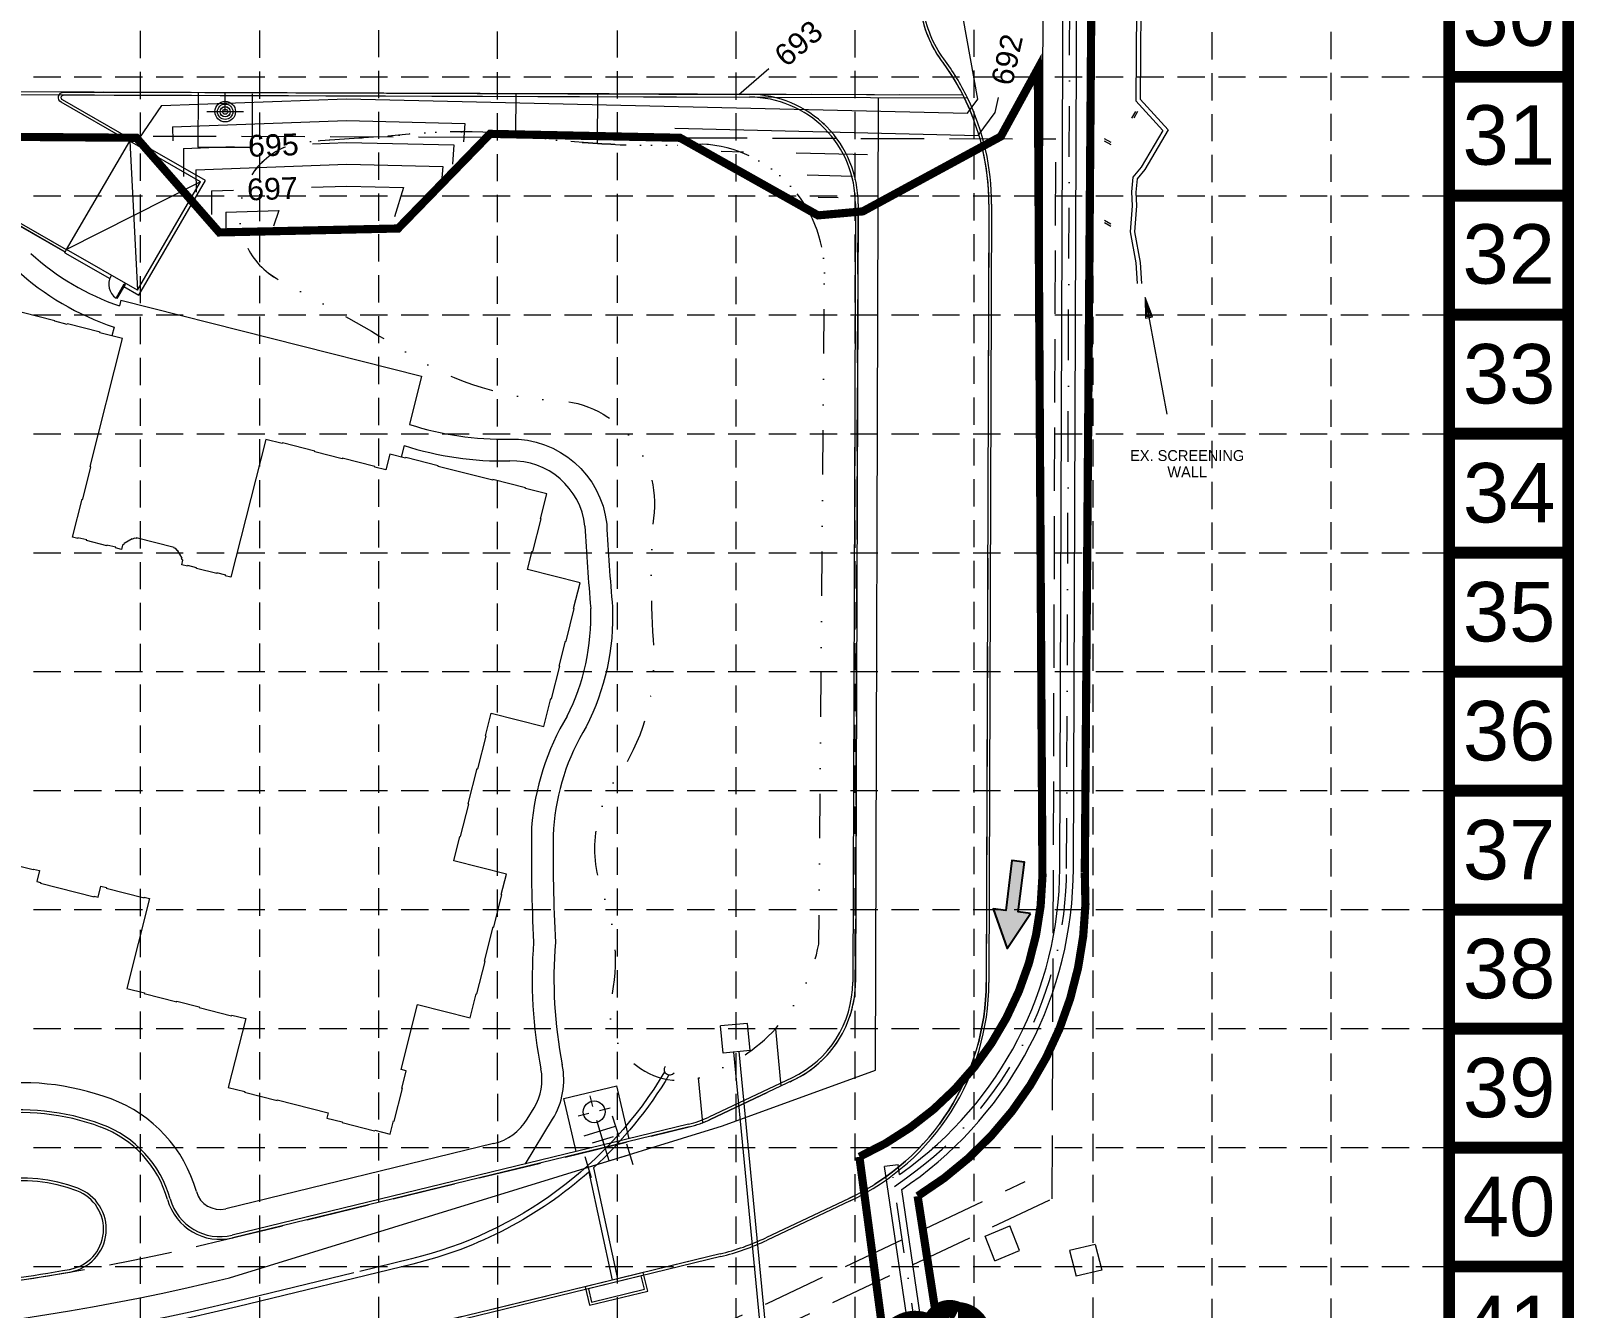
# Model space of a CAD drawing. Header units: feet. Extents: x 2476148 to 2477024, y 7088332 to 7089732.
# Drawn here: x 2476740.9 to 2477024.2, y 7088828 to 7089062.4 of the extents above; entities that cross this region are included whole.
import ezdxf
from ezdxf.enums import TextEntityAlignment as Align

# ---------------------------------------------------------------- set-up
doc = ezdxf.new("R2010")
doc.units = ezdxf.units.FT
doc.header["$MEASUREMENT"] = 0
for name, pattern in [('DGN Style 3', [16.243321, 11.602372, -4.640949]), ('DGN Style 4', [18.575397, 9.281897, -4.640949, 0.011602, -4.640949]), ('DGN Style 6', [22.067711, 0.011602, -4.640949, 8.12166, -4.640949, 0.011602, -4.640949]), ('HIDDEN', [0.375, 0.25, -0.125])]:
    doc.linetypes.add(name, pattern=pattern)
for name, color, linetype in [('ARROWS', 252, 'Continuous'), ('BASE', 7, 'Continuous'), ('GRID', 254, 'HIDDEN'), ('LEGEND', 7, 'Continuous'), ('LIMITS OF DISTURBANCE', 1, 'HIDDEN')]:
    doc.layers.add(name, color=color, linetype=linetype)
for name, color, linetype, lineweight in [('Level 15', 7, 'Continuous', 0), ('Level 16', 7, 'Continuous', 0), ('Level 25', 7, 'Continuous', 0), ('Level 35', 7, 'Continuous', 0), ('Level 38', 7, 'Continuous', 0), ('Level 4', 7, 'Continuous', 0), ('Level 41', 7, 'Continuous', 0), ('Level 48', 7, 'Continuous', 0), ('Level 55', 7, 'Continuous', 0), ('PC', 7, 'Continuous', 0)]:
    doc.layers.add(name, color=color, linetype=linetype, lineweight=lineweight)
doc.styles.add('L60', font='simplex.shx', dxfattribs={"height": 2.4})
doc.styles.add('L80', font='simplex.shx', dxfattribs={"height": 3.2})
doc.styles.get("Standard").update_dxf_attribs({"font": 'ARIAL.TTF'})

# ---------------------------------------------------------------- blocks, each defined once
blk = doc.blocks.new('PFH030_1')
at = {"layer": 'Level 55', "color": 5, "linetype": 'Continuous', "lineweight": 0}
for p, q in [((3.38, 0), (-3.37, 0)), ((0, 0), (0, -3.38))]:
    blk.add_line(p, q, dxfattribs=at)
for centre, radius in [((0, 0), 1.88), ((0.01, 0.01), 1.41), ((0.02, 0.02), 0.938), ((0.01, 0.02), 0.469)]:
    blk.add_circle(centre, radius, dxfattribs=at)
blk = doc.blocks.new('*U31')
at = {"color": 0, "linetype": 'ByBlock', "lineweight": -2}
for p, q in [((-0.1524, 0.2286), (0.1524, 0.2286)), ((0, -0.2286), (0, 0.2286))]:
    blk.add_line(p, q, dxfattribs=at)
blk = doc.blocks.new('*U32')
at = {"color": 0, "linetype": 'ByBlock', "lineweight": -2}
for p, q in [((0.1524, 0.3048), (-0.1524, 0.3048)), ((0, 0), (0, 0.3048)), ((-0.3048, -0.1524), (-0.3048, 0.1524)), ((-0.3048, 0), (0.3048, 0)), ((0.3048, -0.1524), (0.3048, 0.1524))]:
    blk.add_line(p, q, dxfattribs=at)
blk = doc.blocks.new('ARROW')
blk.add_lwpolyline([(-67.01, -25.36), (-59.33, -25.42), (-59.57, -56.14), (-51.89, -56.2), (-51.65, -25.48), (-43.97, -25.54), (-55.3, -2.41), (-67.01, -25.36)], close=True)
at = {"color": 254}
for points in [[(-43.97, -25.54), (-67.01, -25.36), (-55.3, -2.41), (-67.01, -25.36)], [(-59.57, -56.14), (-51.89, -56.2), (-59.33, -25.42), (-51.65, -25.48)]]:
    blk.add_solid(points, dxfattribs=at)

msp = doc.modelspace()

# ---------------------------------------------------------------- linework, layer by layer
at = {"layer": 'BASE', "const_width": 2.18}
for points in [[(2477023.06, 7088333.29), (2477023.06, 7089730.99), (2476149.5, 7089730.99), (2476149.5, 7088333.29)], [(2477001.22, 7088355.13), (2477001.22, 7089709.15), (2476171.34, 7089709.15), (2476171.34, 7088355.13)]]:
    msp.add_lwpolyline(points, close=True, dxfattribs=at)
for points in [[(2477023.06, 7089053.98), (2477001.22, 7089053.98)], [(2477023.06, 7089032.14), (2477001.22, 7089032.14)], [(2477023.06, 7089010.3), (2477001.22, 7089010.3)], [(2477023.06, 7088988.46), (2477001.22, 7088988.46)], [(2477023.06, 7088966.62), (2477001.22, 7088966.62)], [(2477023.06, 7088944.79), (2477001.22, 7088944.79)], [(2477023.06, 7088922.95), (2477001.22, 7088922.95)], [(2477023.06, 7088901.11), (2477001.22, 7088901.11)], [(2477023.06, 7088879.27), (2477001.22, 7088879.27)], [(2477023.06, 7088857.43), (2477001.22, 7088857.43)], [(2477023.06, 7088835.59), (2477001.22, 7088835.59)]]:
    msp.add_lwpolyline(points, dxfattribs=at)
at = {"layer": 'GRID', "color": 252, "linetype": 'HIDDEN', "lineweight": 0, "ltscale": 20}
for p, q in [((2476760.99, 7088442.4), (2476760.99, 7089709.15)), ((2476782.94, 7088442.45), (2476782.83, 7089709.15)), ((2476804.75, 7088442.56), (2476804.67, 7089709.15)), ((2476826.57, 7088442.3), (2476826.51, 7089709.15)), ((2476848.61, 7088442.5), (2476848.45, 7089709.64)), ((2476870.33, 7088442.27), (2476870.28, 7089709.64)), ((2476892.19, 7088442.54), (2476892.12, 7089709.64)), ((2476914.07, 7088442.61), (2476913.96, 7089709.64)), ((2476935.87, 7088442.42), (2476935.8, 7089709.64)), ((2476957.75, 7088442.14), (2476957.64, 7089709.64)), ((2476979.61, 7088442.2), (2476979.48, 7089709.64)), ((2476171.34, 7089053.98), (2477001.22, 7089053.98)), ((2476171.34, 7089032.14), (2477001.22, 7089032.14)), ((2476171.34, 7089010.3), (2477001.22, 7089010.3)), ((2476171.34, 7088988.46), (2477001.22, 7088988.46)), ((2476171.34, 7088966.62), (2477001.22, 7088966.62)), ((2476171.34, 7088944.79), (2477001.22, 7088944.79)), ((2476171.34, 7088922.95), (2477001.22, 7088922.95)), ((2476171.34, 7088901.11), (2477001.22, 7088901.11)), ((2476171.34, 7088879.27), (2477001.22, 7088879.27)), ((2476171.34, 7088857.43), (2477001.22, 7088857.43)), ((2476171.34, 7088835.59), (2477001.22, 7088835.59))]:
    msp.add_line(p, q, dxfattribs=at)
at = {"layer": 'LEGEND', "color": 170, "ltscale": 100, "const_width": 3.28}
msp.add_lwpolyline([(2476897.48, 7088820.92, 0.520567), (2476897.48, 7088820.92, 0.765195), (2476891.98, 7088814.71, 0.417879), (2476894.42, 7088808.46, 0.6649), (2476902.77, 7088810.39, 0.744833), (2476911.94, 7088813.19, 0.975642), (2476915.19, 7088821.1, 0.520567), (2476911.07, 7088827.43, 0.520567), (2476906.21, 7088824.96, 0.540264), (2476897.48, 7088820.92)], format="xyb", close=True, dxfattribs=at)
at = {"layer": 'Level 15', "color": 7, "linetype": 'Continuous', "lineweight": 0}
for p, q in [((2476943.82, 7089066.53), (2476943.68, 7089049.59)), ((2476944.62, 7089066.52), (2476944.48, 7089049.89)), ((2476943.68, 7089049.59), (2476948.63, 7089044.13)), ((2476944.48, 7089049.89), (2476949.62, 7089044.23)), ((2476948.63, 7089044.13), (2476944.69, 7089037.39)), ((2476949.62, 7089044.23), (2476945.35, 7089036.93)), ((2476943.13, 7089035.54), (2476942.92, 7089032.83)), ((2476944.69, 7089037.39), (2476943.13, 7089035.54)), ((2476943.91, 7089035.22), (2476943.72, 7089032.82)), ((2476945.35, 7089036.93), (2476943.91, 7089035.22)), ((2476942.92, 7089032.83), (2476943.04, 7089030.28)), ((2476943.72, 7089032.82), (2476943.84, 7089030.27)), ((2476943.04, 7089030.28), (2476942.66, 7089025.49)), ((2476943.84, 7089030.27), (2476943.46, 7089025.53)), ((2476942.66, 7089025.49), (2476943.72, 7089019.81)), ((2476943.46, 7089025.53), (2476944.51, 7089019.91)), ((2476943.72, 7089019.81), (2476943.96, 7089016.01)), ((2476944.51, 7089019.91), (2476944.76, 7089016.03))]:
    msp.add_line(p, q, dxfattribs=at)
at = {"layer": 'Level 16', "color": 7, "linetype": 'Continuous', "lineweight": 0}
msp.add_line((2476945.43, 7089013.49), (2476949.41, 7088992.06), dxfattribs=at)
at = {"layer": 'Level 16', "color": 7, "linetype": 'Continuous', "lineweight": 13, "flags": 128}
for points in [[(2476945.43, 7089013.49), (2476945.49, 7089009.69), (2476946.73, 7089009.92), (2476945.43, 7089013.49)], [(2476945.55, 7089012.81), (2476945.6, 7089009.95), (2476946.54, 7089010.12), (2476945.55, 7089012.81)], [(2476945.65, 7089012.31), (2476945.68, 7089010.15), (2476946.39, 7089010.28), (2476945.65, 7089012.31)]]:
    msp.add_lwpolyline(points, dxfattribs=at)
at = {"layer": 'Level 25', "color": 7, "linetype": 'DGN Style 3', "lineweight": 0}
msp.add_line((2476911.98, 7089050.61), (2476341.07, 7089052.5), dxfattribs=at)
at = {"layer": 'Level 25', "color": 7, "linetype": 'DGN Style 3', "lineweight": 0, "extrusion": (0, 0, -1)}
msp.add_arc((-2476924.09, 7089068.91), 20, 323.3958, 0.1897, dxfattribs=at)
at = {"layer": 'Level 25', "color": 7, "linetype": 'DGN Style 3', "lineweight": 0}
msp.add_arc((2476872.72, 7089030.74), 44, 26.846, 36.6042, dxfattribs=at)
at = {"layer": 'Level 35', "color": 7, "linetype": 'Continuous', "lineweight": 0}
for p, q in [((2476916.04, 7088841.15), (2476920.55, 7088843.07)), ((2476922.35, 7088838.52), (2476920.55, 7088843.07)), ((2476917.84, 7088836.61), (2476916.04, 7088841.15)), ((2476936.23, 7088839.66), (2476931.52, 7088838.55)), ((2476936.23, 7088839.66), (2476937.44, 7088834.92)), ((2476917.84, 7088836.61), (2476922.35, 7088838.52)), ((2476931.52, 7088838.55), (2476932.73, 7088833.81)), ((2476937.44, 7088834.92), (2476932.73, 7088833.81))]:
    msp.add_line(p, q, dxfattribs=at)
at = {"layer": 'Level 38', "color": 7, "linetype": 'Continuous', "lineweight": 0}
for p, q in [((2476911.98, 7089050.61), (2476341.07, 7089052.5)), ((2476341.07, 7089052), (2476912.78, 7089050.11))]:
    msp.add_line(p, q, dxfattribs=at)
at = {"layer": 'Level 38', "color": 7, "linetype": 'Continuous', "lineweight": 0, "extrusion": (0, 0, -1)}
for radius in [20, 19.5]:
    msp.add_arc((-2476924.09, 7089068.91), radius, 323.3958, 352.5317, dxfattribs=at)
at = {"layer": 'Level 38', "color": 7, "linetype": 'Continuous', "lineweight": 0}
for radius, start in [(44, 26.846), (44.5, 25.7996)]:
    msp.add_arc((2476872.72, 7089030.74), radius, start, 36.6042, dxfattribs=at)
at = {"layer": 'Level 41', "color": 7, "linetype": 'Continuous', "lineweight": 0}
msp.add_line((2476926.76, 7089106.35), (2476926.42, 7089013.97), dxfattribs=at)
at = {"layer": 'Level 48', "color": 5, "linetype": 'Continuous', "lineweight": 0}
for p, q in [((2476897.56, 7088854.02), (2476900.05, 7088854.33)), ((2476902.74, 7088819.13), (2476897.57, 7088853.96)), ((2476900.32, 7088852.5), (2476900.05, 7088854.33)), ((2476905.11, 7088820.18), (2476900.73, 7088849.72))]:
    msp.add_line(p, q, dxfattribs=at)
at = {"layer": 'Level 48', "color": 5, "linetype": 'DGN Style 4', "lineweight": 0}
msp.add_line((2476903.93, 7088819.66), (2476898.81, 7088854.14), dxfattribs=at)
at = {"layer": 'Level 48', "color": 5, "linetype": 'DGN Style 4', "lineweight": 0, "flags": 128}
for points in [[(2476930.99, 7088908.64), (2476931.72, 7089109.55)], [(2476899.38, 7088850.29), (2476901.62, 7088851.89)]]:
    msp.add_lwpolyline(points, dxfattribs=at)
at = {"layer": 'Level 48', "color": 5, "linetype": 'Continuous', "lineweight": 0, "flags": 128}
for points in [[(2476929.74, 7088908.64), (2476930.47, 7089107.99)], [(2476932.24, 7088908.64), (2476932.97, 7089107.98)], [(2476900.32, 7088852.5), (2476900.9, 7088852.91)], [(2476900.73, 7088849.72), (2476902.35, 7088850.88)]]:
    msp.add_lwpolyline(points, dxfattribs=at)
at = {"layer": 'Level 48', "color": 5, "linetype": 'Continuous', "lineweight": 0}
for radius in [68.75, 71.25]:
    msp.add_arc((2476860.99, 7088908.89), radius, 305.4827, 359.7915, dxfattribs=at)
at = {"layer": 'Level 48', "color": 5, "linetype": 'DGN Style 4', "lineweight": 0}
msp.add_arc((2476860.99, 7088908.89), 70, 305.4827, 359.7915, dxfattribs=at)
at = {"layer": 'Level 55', "color": 253, "linetype": 'Continuous', "lineweight": 0}
for p, q in [((2476758.98, 7089042.11), (2476746.44, 7089049.3)), ((2476759.23, 7089042.54), (2476746.69, 7089049.73)), ((2476746.94, 7089051.16), (2476756.18, 7089051.13)), ((2476746.94, 7089050.66), (2476756.18, 7089050.63)), ((2476756.18, 7089051.13), (2476872.78, 7089050.74)), ((2476756.18, 7089050.63), (2476872.78, 7089050.24)), ((2476756.18, 7089050.63), (2476872.78, 7089050.24)), ((2476776.52, 7089047.57), (2476776.53, 7089050.56)), ((2476776.52, 7089047.57), (2476776.53, 7089050.56)), ((2476776.54, 7089047.58), (2476776.54, 7089050.96)), ((2476747.15, 7089021.8), (2476700.97, 7089048.27)), ((2476747.4, 7089022.23), (2476701.22, 7089048.7)), ((2476773.16, 7089047.58), (2476779.91, 7089047.58)), ((2476747.42, 7089022.27), (2476759, 7089042.14)), ((2476747.42, 7089022.27), (2476759, 7089042.14)), ((2476759, 7089042.14), (2476759.33, 7089042.72)), ((2476759, 7089042.14), (2476759.33, 7089042.72)), ((2476772.01, 7089034.68), (2476759, 7089042.14)), ((2476759, 7089042.14), (2476760.44, 7089014.81)), ((2476772.01, 7089034.68), (2476759, 7089042.14)), ((2476759, 7089042.14), (2476760.44, 7089014.81)), ((2476772.93, 7089034.93), (2476759.33, 7089042.72)), ((2476772.93, 7089034.93), (2476759.33, 7089042.72)), ((2476772.01, 7089034.68), (2476747.42, 7089022.27)), ((2476772.01, 7089034.68), (2476747.42, 7089022.27)), ((2476760.44, 7089014.81), (2476772.01, 7089034.68)), ((2476760.44, 7089014.81), (2476772.01, 7089034.68)), ((2476760.68, 7089013.9), (2476772.93, 7089034.93)), ((2476760.68, 7089013.9), (2476772.93, 7089034.93)), ((2476892.22, 7089030.68), (2476891.74, 7088887.8)), ((2476892.72, 7089030.68), (2476892.24, 7088887.8)), ((2476916.72, 7089030.6), (2476916.24, 7088887.72)), ((2476917.22, 7089030.6), (2476916.74, 7088887.72)), ((2476747.09, 7089021.69), (2476747.42, 7089022.27)), ((2476747.09, 7089021.69), (2476747.42, 7089022.27)), ((2476747.09, 7089021.69), (2476755.35, 7089016.95)), ((2476760.44, 7089014.81), (2476747.42, 7089022.27)), ((2476760.44, 7089014.81), (2476747.42, 7089022.27)), ((2476755.45, 7089017.21), (2476755.66, 7089017.57)), ((2476755.45, 7089017.21), (2476755.66, 7089017.57)), ((2476756.5, 7089013.37), (2476758.01, 7089015.96)), ((2476758.15, 7089015.88), (2476756.64, 7089013.28)), ((2476757.92, 7089015.48), (2476760.68, 7089013.9)), ((2476758.01, 7089015.96), (2476758.15, 7089015.88)), ((2476758.01, 7089015.96), (2476758.15, 7089015.88)), ((2476758.05, 7089015.7), (2476758.26, 7089016.06)), ((2476758.05, 7089015.7), (2476758.26, 7089016.06)), ((2476756.64, 7089013.28), (2476756.5, 7089013.37)), ((2476872.42, 7088880.23), (2476867.44, 7088879.75)), ((2476867.92, 7088874.77), (2476867.44, 7088879.75)), ((2476872.9, 7088875.25), (2476872.42, 7088880.23)), ((2476872.9, 7088875.25), (2476867.92, 7088874.77)), ((2476875.28, 7088819.26), (2476869.91, 7088874.96)), ((2476876.24, 7088819.68), (2476870.91, 7088875.06)), ((2476880.58, 7088870.24), (2476865.32, 7088863.03)), ((2476880.79, 7088869.79), (2476865.53, 7088862.57)), ((2476831.98, 7088862.67), (2476833.23, 7088864.71)), ((2476844.02, 7088864.96), (2476843.54, 7088866.9)), ((2476845.23, 7088864.23), (2476847.18, 7088864.71)), ((2476831.65, 7088854.43), (2476836.64, 7088862.63)), ((2476841.35, 7088863.26), (2476843.29, 7088863.74)), ((2476861.59, 7088861.71), (2476777.82, 7088841.35)), ((2476861.71, 7088861.22), (2476777.94, 7088840.87)), ((2476825.8, 7088858.16), (2476776.64, 7088846.21)), ((2476844.13, 7088853.71), (2476848.56, 7088833.32)), ((2476843.27, 7088852.94), (2476847.58, 7088833.1)), ((2476891.05, 7088848.09), (2476875.79, 7088840.88)), ((2476891.26, 7088847.64), (2476876, 7088840.42)), ((2476867.37, 7088837.9), (2476781.46, 7088817.02)), ((2476867.49, 7088837.41), (2476781.58, 7088816.54))]:
    msp.add_line(p, q, dxfattribs=at)
at = {"layer": 'Level 55', "color": 253, "linetype": 'DGN Style 3', "lineweight": 0}
for p, q in [((2476771.55, 7089051.08), (2476771.52, 7089041.08)), ((2476781.52, 7089041.05), (2476781.55, 7089050.83)), ((2476829.91, 7089043.37), (2476829.93, 7089050.89)), ((2476829.91, 7089043.37), (2476829.93, 7089050.89)), ((2476844.9, 7089041.72), (2476844.93, 7089050.84)), ((2476844.9, 7089041.72), (2476844.93, 7089050.84)), ((2476340.97, 7089044.5), (2476929.01, 7089042.56)), ((2476771.52, 7089041.08), (2476781.52, 7089041.05)), ((2476916.72, 7089030.6), (2476916.24, 7088887.72))]:
    msp.add_line(p, q, dxfattribs=at)
at = {"layer": 'Level 55', "color": 253, "linetype": 'Continuous', "lineweight": 0, "flags": 128}
for points in [[(2476758.98, 7089042.11), (2476746.44, 7089049.3)], [(2476759.23, 7089042.54), (2476746.69, 7089049.73)], [(2476746.94, 7089051.16), (2476756.18, 7089051.13)], [(2476746.94, 7089050.66), (2476756.18, 7089050.63)], [(2476756.18, 7089051.13), (2476872.78, 7089050.74)], [(2476895.9, 7088871.61), (2476896.46, 7089050.17)], [(2476747.15, 7089021.8), (2476700.97, 7089048.27)], [(2476747.4, 7089022.23), (2476701.22, 7089048.7)], [(2476747.09, 7089021.69), (2476755.35, 7089016.95)], [(2476757.92, 7089015.48), (2476760.68, 7089013.9)], [(2476757.4, 7089012.99), (2476757.13, 7089011.93)], [(2476757.4, 7089012.99), (2476812.59, 7088999.02)], [(2476734.34, 7088910.2), (2476741.29, 7088908.44), (2476741.32, 7088908.56), (2476742.46, 7088908.27), (2476741.95, 7088906.25), (2476742.66, 7088906.07), (2476742.62, 7088905.95), (2476752.48, 7088903.45), (2476752.51, 7088903.57), (2476753.22, 7088903.39), (2476753.73, 7088905.42), (2476754.72, 7088905.17), (2476754.69, 7088905.05), (2476761.64, 7088903.29), (2476761.67, 7088903.41), (2476762.64, 7088903.16), (2476758.45, 7088886.64), (2476761.71, 7088885.82), (2476761.68, 7088885.7), (2476767.65, 7088884.19), (2476767.68, 7088884.31), (2476771.76, 7088883.27), (2476771.73, 7088883.15), (2476777.71, 7088881.64), (2476777.74, 7088881.76), (2476780.31, 7088881.11), (2476777.1, 7088868.46), (2476780.12, 7088867.7), (2476780.09, 7088867.58), (2476786.07, 7088866.06), (2476786.1, 7088866.18), (2476795.44, 7088863.82), (2476795.2, 7088862.85), (2476798.02, 7088862.13), (2476797.99, 7088862.01), (2476803.97, 7088860.5), (2476804, 7088860.62), (2476806.83, 7088859.9), (2476807.44, 7088862.31), (2476807.56, 7088862.28), (2476809.07, 7088868.26), (2476808.95, 7088868.29), (2476809.77, 7088871.54), (2476808.81, 7088871.78), (2476811.82, 7088883.7), (2476821.48, 7088881.25), (2476822.59, 7088885.67), (2476822.71, 7088885.63), (2476824.23, 7088891.61), (2476824.11, 7088891.64), (2476825.7, 7088897.92), (2476825.82, 7088897.89), (2476827.33, 7088903.87), (2476827.21, 7088903.9), (2476828.15, 7088907.63), (2476818.5, 7088910.07), (2476819.63, 7088914.54), (2476819.75, 7088914.51), (2476821.27, 7088920.49), (2476821.15, 7088920.52), (2476822.79, 7088927), (2476822.91, 7088926.97), (2476824.42, 7088932.95), (2476824.3, 7088932.98), (2476825.36, 7088937.18), (2476835.02, 7088934.73), (2476836.31, 7088939.83), (2476836.43, 7088939.8), (2476837.94, 7088945.77), (2476837.82, 7088945.8), (2476838.99, 7088950.41), (2476839.11, 7088950.37), (2476840.62, 7088956.35), (2476840.5, 7088956.38), (2476841.7, 7088961.11), (2476832.04, 7088963.55), (2476832.88, 7088966.88), (2476833.01, 7088966.85), (2476834.52, 7088972.83), (2476834.4, 7088972.86), (2476835.55, 7088977.41), (2476831.64, 7088978.4), (2476831.67, 7088978.52), (2476825.69, 7088980.03), (2476825.66, 7088979.91), (2476815.62, 7088982.45), (2476815.65, 7088982.57), (2476809.67, 7088984.09), (2476809.64, 7088983.97), (2476806.77, 7088984.69), (2476806.04, 7088981.83), (2476803.98, 7088982.35), (2476804.01, 7088982.47), (2476798.03, 7088983.98), (2476798, 7088983.86), (2476792.98, 7088985.13), (2476793.01, 7088985.26), (2476787.03, 7088986.77), (2476787, 7088986.65), (2476783.97, 7088987.41), (2476777.57, 7088962.13), (2476776.51, 7088962.4), (2476776.62, 7088962.5), (2476775.01, 7088962.91), (2476774.98, 7088962.79), (2476771.26, 7088963.73), (2476771.29, 7088963.85), (2476769.68, 7088964.26), (2476769.64, 7088964.14), (2476768.55, 7088964.41), (2476768.75, 7088965.22), (2476768.54, 7088965.58), (2476768.65, 7088965.64), (2476767.8, 7088967.07), (2476767.69, 7088967.01), (2476767.47, 7088967.37), (2476767.14, 7088967.45), (2476767.17, 7088967.57), (2476760.22, 7088969.33), (2476760.19, 7088969.21), (2476759.86, 7088969.3), (2476759.5, 7088969.08), (2476759.43, 7088969.19), (2476758, 7088968.34), (2476758.07, 7088968.23), (2476757.71, 7088968.02), (2476757.5, 7088967.21), (2476756.41, 7088967.49), (2476756.44, 7088967.61), (2476754.83, 7088968.02), (2476754.8, 7088967.89), (2476751.08, 7088968.84), (2476751.11, 7088968.96), (2476749.5, 7088969.37), (2476749.47, 7088969.24), (2476748.49, 7088969.49), (2476750.25, 7088976.47), (2476750.37, 7088976.44), (2476751.89, 7088982.41), (2476751.76, 7088982.44), (2476757.71, 7089005.93), (2476753.53, 7089006.99), (2476753.56, 7089007.11), (2476747.59, 7089008.62), (2476747.55, 7089008.5), (2476745.24, 7089009.09), (2476745.27, 7089009.21), (2476739.29, 7089010.72)], [(2476756.14, 7089008.04), (2476755.74, 7089006.43)], [(2476812.59, 7088999.02), (2476810.35, 7088990.17)], [(2476809.37, 7088986.29), (2476808.83, 7088984.17)], [(2476867.84, 7088861.4), (2476867.84, 7088861.4), (2476895.9, 7088871.61)], [(2476846.1, 7088857.94), (2476844.75, 7088862.39)]]:
    msp.add_lwpolyline(points, dxfattribs=at)
at = {"layer": 'Level 55', "color": 253, "linetype": 'DGN Style 3', "lineweight": 0, "flags": 128}
for points in [[(2476771.55, 7089051.08), (2476771.52, 7089041.08), (2476781.52, 7089041.05), (2476781.55, 7089050.83)], [(2476340.97, 7089044.5), (2476929.01, 7089042.56)], [(2476928.36, 7088848.03), (2476929.01, 7089042.56)], [(2476892.24, 7088887.8), (2476892.72, 7089030.68)], [(2476877.54, 7088879.22), (2476878.55, 7088868.73)], [(2476838.69, 7088866.43), (2476848.4, 7088868.79)], [(2476850.69, 7088859.06), (2476848.4, 7088868.79)], [(2476863.34, 7088870.2), (2476864.13, 7088861.98)], [(2476865.53, 7088862.57), (2476880.79, 7088869.79)], [(2476840.98, 7088856.7), (2476838.69, 7088866.43)], [(2476775.79, 7088840.35), (2476861.71, 7088861.22)], [(2476867.37, 7088837.9), (2476781.46, 7088817.02)]]:
    msp.add_lwpolyline(points, dxfattribs=at)
at = {"layer": 'Level 55', "color": 253, "linetype": 'DGN Style 6', "lineweight": 0, "flags": 128}
msp.add_lwpolyline([(2476792.19, 7089042.07, 0.768044), (2476786.39, 7089016.72, -0.013384), (2476808.93, 7089003.96, 0.130474), (2476836.2, 7088994.6, -0.461785), (2476855.13, 7088972.99, 0.03474), (2476855.18, 7088949.16, -0.156937), (2476849.26, 7088926.52, 0.260314), (2476845.74, 7088904.38, -0.151905), (2476847.3, 7088884.46, 0.630481), (2476866.4, 7088871.48, 0.250052), (2476885.5, 7088894.77), (2476886.53, 7089017.97, 0.397634), (2476864.1, 7089041.62, -0.038919), (2476837.32, 7089042.35, 0.075475), (2476806.42, 7089043.05, 0.00172)], format="xyb", close=True, dxfattribs=at)
at = {"layer": 'Level 55', "color": 253, "linetype": 'Continuous', "lineweight": 0, "flags": 128}
for points in [[(2476857.19, 7088871.35, -0.201809), (2476810.73, 7088837), (2476801.26, 7088834.7)], [(2476858, 7088870.76, -0.073159), (2476844.13, 7088853.71)], [(2476393.18, 7088842.09), (2476641.56, 7088822.64, 0.079208), (2476777.3, 7088833.51), (2476867.84, 7088861.4)], [(2476843.27, 7088852.94, -0.122565), (2476810.96, 7088836.03), (2476778.74, 7088828.2, -0.079296), (2476641.13, 7088817.15), (2476426.8, 7088833.94, 0.129772), (2476389.38, 7088827.13)], [(2476800.14, 7088834.43), (2476778.51, 7088829.17, -0.079296), (2476641.2, 7088818.15), (2476554.16, 7088824.97)]]:
    msp.add_lwpolyline(points, format="xyb", dxfattribs=at)
at = {"layer": 'Level 55', "color": 253, "linetype": 'DGN Style 3', "lineweight": 0, "flags": 128}
for points in [[(2476395.8, 7088804.27), (2476638.63, 7088785.25, 0.13066), (2476876.17, 7088828.89), (2476923.37, 7088851.2)], [(2476393.07, 7088799.47), (2476638.24, 7088780.27, 0.13066), (2476878.31, 7088824.37), (2476928.36, 7088848.03)]]:
    msp.add_lwpolyline(points, format="xyb", dxfattribs=at)
at = {"layer": 'Level 55', "color": 253, "linetype": 'Continuous', "lineweight": 0, "flags": 128}
for points in [[(2476748.06, 7088834.58, 0.765532), (2476749.49, 7088849.96, 0.256797), (2476720.89, 7088845.74, 0.765532), (2476726.69, 7088831.43, 0.012697)], [(2476747.98, 7088835.07, 0.765532), (2476749.31, 7088849.49, 0.256797), (2476721.19, 7088845.34, 0.765532), (2476726.63, 7088831.92, 0.012697)]]:
    msp.add_lwpolyline(points, format="xyb", close=True, dxfattribs=at)
for points in [[(2476853.28, 7088834.48), (2476842.59, 7088831.88), (2476843.42, 7088828.48), (2476854.11, 7088831.08)], [(2476852.92, 7088833.87), (2476843.2, 7088831.51), (2476843.79, 7088829.08), (2476853.51, 7088831.44)]]:
    msp.add_lwpolyline(points, close=True, dxfattribs=at)
at = {"layer": 'Level 55', "color": 253, "linetype": 'Continuous', "lineweight": 0}
for centre, radius in [((2476776.54, 7089047.58), 1.88), ((2476776.53, 7089047.57), 1.41), ((2476776.52, 7089047.57), 0.938), ((2476776.53, 7089047.56), 0.469), ((2476844.26, 7088863.99), 2)]:
    msp.add_circle(centre, radius, dxfattribs=at)
at = {"layer": 'Level 55', "color": 253, "linetype": 'DGN Style 3', "lineweight": 0, "extrusion": (0, 0, -1)}
for centre, radius, start, end in [((-2476924.09, 7089068.91), 20, 323.3958, 0.1897), ((-2476924.09, 7089068.91), 20, 323.3958, 0.1897), ((-2476872.24, 7088887.87), 44, 180.1897, 244.7019)]:
    msp.add_arc(centre, radius, start, end, dxfattribs=at)
at = {"layer": 'Level 55', "color": 253, "linetype": 'DGN Style 3', "lineweight": 0}
for centre, radius, start, end in [((2476872.72, 7089030.74), 44, 359.8103, 36.6042), ((2476872.72, 7089030.74), 44, 359.8103, 36.6042), ((2476872.72, 7089030.74), 20, 359.8103, 89.8103), ((2476872.72, 7089030.74), 20, 359.8103, 89.8103), ((2476872.24, 7088887.87), 20, 295.2981, 359.8103), ((2476856.98, 7088880.66), 20, 283.657, 295.2981), ((2476675.33, 7089253.82), 425.5, 265.5217, 283.6571)]:
    msp.add_arc(centre, radius, start, end, dxfattribs=at)
at = {"layer": 'Level 55', "color": 253, "linetype": 'Continuous', "lineweight": 0, "extrusion": (0, 0, -1)}
for centre, radius, start, end in [((-2476746.93, 7089050.16), 1, 299.8163, 90.1897), ((-2476746.93, 7089050.16), 1, 299.8163, 90.1897), ((-2476746.93, 7089050.16), 0.5, 299.8163, 90.1897), ((-2476746.93, 7089050.16), 0.5, 299.8163, 90.1897), ((-2476756.11, 7089030.95), 19.68, 90.1896, 90.1898), ((-2476756.11, 7089030.95), 19.68, 90.1896, 90.1898), ((-2476829.17, 7088969.99), 17.49, 88.3002, 173.9068), ((-2476803.22, 7088954.9), 44.44, 177.7521, 207.0599)]:
    msp.add_arc(centre, radius, start, end, dxfattribs=at)
at = {"layer": 'Level 55', "color": 253, "linetype": 'Continuous', "lineweight": 0}
for centre, radius, start, end in [((2476872.72, 7089030.74), 20, 359.8103, 89.8103), ((2476872.72, 7089030.74), 20, 359.8103, 89.8103), ((2476872.72, 7089030.74), 19.5, 359.8103, 89.8103), ((2476872.72, 7089030.74), 19.5, 359.8103, 89.8103), ((2476872.72, 7089030.74), 44, 359.8103, 26.846), ((2476872.72, 7089030.74), 44, 359.8103, 26.846), ((2476872.72, 7089030.74), 44.5, 359.8103, 25.7996), ((2476872.72, 7089030.74), 44.5, 359.8103, 25.7996), ((2476772.1, 7089055.8), 46.36, 227.6292, 251.155), ((2476772.1, 7089055.8), 50.36, 227.6185, 251.524), ((2476758.15, 7089015.87), 3, 149.7172, 236.5538), ((2476827.54, 7089043.25), 55.79, 252.0602, 271.1492), ((2476827.54, 7089043.25), 59.79, 252.3102, 271.1691), ((2476829.17, 7088969.99), 13.49, 6.5128, 91.7748), ((2477310.46, 7088996.65), 468.56, 183.0743, 184.9284), ((2477310.46, 7088996.65), 464.56, 183.0605, 184.9402), ((2476803.22, 7088954.9), 40.44, 333.1394, 2.1181), ((2476878.84, 7088912.78), 46.18, 148.9065, 175.7828), ((2476878.84, 7088912.78), 42.18, 148.715, 175.6329), ((2477135.83, 7088910.91), 303.09, 179.0044, 182.985), ((2477135.83, 7088910.91), 299.09, 179.0264, 183.0366), ((2476917.17, 7088888.29), 84.29, 175.3481, 191.2373), ((2476917.17, 7088888.29), 80.29, 175.1592, 191.2373), ((2476872.24, 7088887.87), 19.5, 295.2981, 359.8103), ((2476872.24, 7088887.87), 20, 295.2981, 359.8103), ((2476872.24, 7088887.87), 44, 295.2981, 359.8103), ((2476872.24, 7088887.87), 44.5, 295.2981, 359.8103), ((2476824.68, 7088869.92), 10, 328.657, 11.2373), ((2476824.68, 7088869.92), 14, 328.657, 11.2373), ((2476858.11, 7088871.75), 1, 144.5059, 324.5059), ((2476739.02, 7088821.84), 47.5, 69.5836, 98.7054), ((2476746.7, 7088842.46), 25.5, 15.711, 69.5836), ((2476739.02, 7088821.84), 42.5, 69.5836, 127.1923), ((2476739.02, 7088821.84), 42, 69.5836, 127.1923), ((2476823.44, 7088867.87), 10, 283.657, 328.657), ((2476856.98, 7088880.66), 19.5, 283.657, 295.2981), ((2476856.98, 7088880.66), 20, 283.657, 295.2981), ((2476746.7, 7088842.46), 20, 15.711, 69.5836), ((2476746.7, 7088842.46), 20.5, 15.711, 69.5836), ((2476775.57, 7088850.58), 10, 195.711, 283.657), ((2476775.57, 7088850.58), 9.5, 195.711, 283.657), ((2476775.57, 7088850.58), 4.5, 195.711, 283.657), ((2476856.98, 7088880.66), 44, 283.657, 295.2981), ((2476856.98, 7088880.66), 44.5, 283.657, 295.2981)]:
    msp.add_arc(centre, radius, start, end, dxfattribs=at)
at = {"layer": 'Level 55', "color": 253, "linetype": 'DGN Style 6', "lineweight": 0}
for centre, radius, start, end in [((2476819.56, 7088940.93), 102.96, 80.0641, 97.3289), ((2476792.67, 7089028.62), 13.46, 92.0664, 242.1698), ((2476942.97, 7086972.97), 2074.58, 93.77376, 94.16795), ((2476855.39, 7089213.69), 172.29, 263.9806, 272.8958), ((2476862.79, 7089017.92), 23.74, 0.1124, 86.8502)]:
    msp.add_arc(centre, radius, start, end, dxfattribs=at)
at = {"layer": 'LIMITS OF DISTURBANCE', "lineweight": 13, "ltscale": 30, "const_width": 1.5}
for points in [[(2476901.61, 7088810.86), (2476911.5, 7088815.33), (2476907.38, 7088824.29), (2476903.64, 7088848.51, 0.27777), (2476934.33, 7088907.88), (2476935.87, 7089113.57), (2476924.36, 7089113.45), (2476930.71, 7089282.85), (2476911.3, 7089293.41), (2476911.3, 7089312.32), (2476897.15, 7089316.55), (2476909.21, 7089365.35), (2476873.88, 7089373.57), (2476859.12, 7089334.36), (2476845.64, 7089333.22), (2476841.16, 7089322.58), (2476720.72, 7089325.94), (2476429.87, 7089328.33), (2476430.35, 7089360.83), (2476397.23, 7089364.55), (2476393.59, 7089353.37)], [(2476341.1, 7089045.42), (2476564.35, 7089044.22), (2476760.24, 7089042.78), (2476775.45, 7089025.41), (2476808.27, 7089026.13), (2476825.16, 7089043.5), (2476860.02, 7089042.78), (2476885.36, 7089028.54), (2476893.57, 7089029.27), (2476918.91, 7089043.02), (2476925.7, 7089055.42), (2476926.55, 7088907.16, -0.2896), (2476892.95, 7088855.73), (2476897.77, 7088819.62)]]:
    msp.add_lwpolyline(points, format="xyb", dxfattribs=at)
at = {"layer": 'PC', "color": 35, "linetype": 'Continuous', "lineweight": 0}
for p, q in [((2476914.68, 7089049.84), (2476911.34, 7089068.62)), ((2476870.79, 7089050.75), (2476876.31, 7089055.47)), ((2476764.83, 7089048.7), (2476798.78, 7089049.93)), ((2476798.78, 7089049.93), (2476912.77, 7089047.27)), ((2476912.77, 7089047.27), (2476914.68, 7089049.84)), ((2476917.89, 7089047.45), (2476918.49, 7089050.15)), ((2476764.83, 7089048.7), (2476760.63, 7089042.55)), ((2476914.75, 7089043.23), (2476917.89, 7089047.45)), ((2476766.86, 7089044.77), (2476798.81, 7089045.93)), ((2476766.86, 7089044.77), (2476766.91, 7089042.21)), ((2476798.81, 7089045.93), (2476820.53, 7089045.42)), ((2476820.53, 7089045.42), (2476820.3, 7089042.04)), ((2476859.05, 7089044.52), (2476914.75, 7089043.23)), ((2476768.9, 7089040.84), (2476768.88, 7089035.7)), ((2476768.9, 7089040.84), (2476778.2, 7089041.18)), ((2476792.53, 7089041.7), (2476798.83, 7089041.93)), ((2476798.83, 7089041.93), (2476818.51, 7089041.47)), ((2476818.51, 7089041.47), (2476818.23, 7089037.94)), ((2476771.16, 7089036.92), (2476798.86, 7089037.92)), ((2476798.86, 7089037.92), (2476816.46, 7089037.51)), ((2476816.46, 7089037.51), (2476816.16, 7089034.02)), ((2476867.55, 7089040.32), (2476871.67, 7089040.23)), ((2476881.34, 7089040), (2476894.42, 7089039.7)), ((2476771.16, 7089036.92), (2476771.23, 7089032.81)), ((2476883.36, 7089035.95), (2476891.7, 7089035.76)), ((2476774.03, 7089033.02), (2476778.05, 7089033.17)), ((2476774.03, 7089033.02), (2476774.04, 7089028.71)), ((2476792.38, 7089033.69), (2476798.89, 7089033.92)), ((2476798.89, 7089033.92), (2476809.28, 7089033.68)), ((2476809.28, 7089033.68), (2476807.63, 7089028.26)), ((2476885.39, 7089031.91), (2476889.07, 7089031.82)), ((2476776.65, 7089029.11), (2476776.64, 7089025.78)), ((2476776.65, 7089029.11), (2476786.35, 7089029.46)), ((2476786.35, 7089029.46), (2476785.39, 7089026.55))]:
    msp.add_line(p, q, dxfattribs=at)

# ---------------------------------------------------------------- block references
at = {"layer": 'ARROWS', "linetype": 'Continuous', "lineweight": 13, "xscale": 0.2999999996365754, "yscale": 0.2999999996365545, "zscale": 0.3, "rotation": 173.3478531648095}
msp.add_blockref('ARROW', (2476903.54, 7088895.17), dxfattribs=at)
at = {"layer": 'Level 55', "color": 253, "linetype": 'Continuous', "lineweight": 0, "rotation": 180}
msp.add_blockref('PFH030_1', (2476776.54, 7089047.58), dxfattribs=at)
at = {"layer": 'Level 55', "color": 253, "linetype": 'Continuous', "lineweight": 0, "yscale": 13.12335957959294}
for name, p, xscale, zscale, rotation in [('*U31', (2476845.31, 7088860.47), 13.12335958035563, 13.12335957992754, 287.0503530400213), ('*U32', (2476847, 7088854.98), 13.12335958004697, 13.12335957990098, 17.05035304256106)]:
    msp.add_blockref(name, p, dxfattribs=dict(at, xscale=xscale, zscale=zscale, rotation=rotation))

# ---------------------------------------------------------------- texts
at = {"color": 0, "linetype": 'ByBlock', "lineweight": -2, "style": 'L60', "oblique": 30}
msp.add_text('II', height=1.2, dxfattribs=at).set_placement((2476942.71, 7089046.41))
for p in [(2476937.97, 7089042.8), (2476937.92, 7089027.8)]:
    msp.add_text('II', height=1.2, rotation=269.8304, dxfattribs=at).set_placement(p)
at = {"layer": 'BASE'}
for s, p in [('30', (2477012.15, 7089065.13)), ('31', (2477012.15, 7089043.3)), ('32', (2477012.15, 7089021.46)), ('33', (2477012.22, 7088999.47)), ('34', (2477012.22, 7088977.63)), ('35', (2477012.22, 7088955.79)), ('36', (2477012.22, 7088933.95)), ('37', (2477012.22, 7088912.11)), ('38', (2477012.22, 7088890.28)), ('39', (2477012.22, 7088868.44)), ('40', (2477012.22, 7088846.6)), ('41', (2477012.22, 7088824.76))]:
    msp.add_text(s, height=10.919, dxfattribs=at).set_placement(p, align=Align.MIDDLE_CENTER)
at = {"layer": 'Level 16', "color": 7, "linetype": 'Continuous', "lineweight": 0, "insert": (2476953.12, 7088980.45), "char_height": 2, "attachment_point": 8, "line_spacing_factor": 0.9, "style": 'L80'}
msp.add_mtext('\\FENGINEERING.shx;EX. SCREENING\\PWALL', dxfattribs=at)
at = {"layer": 'Level 4', "color": 35, "linetype": 'Continuous', "lineweight": 0}
for s, rotation, p in [('693', 40.5226, (2476881.76, 7089060.13)), ('692', 77.4465, (2476920.05, 7089057.14)), ('695', 2.0807, (2476785.37, 7089041.44)), ('697', 2.0807, (2476785.21, 7089033.43))]:
    msp.add_text(s, height=4, rotation=rotation, dxfattribs=at).set_placement(p, align=Align.MIDDLE_CENTER)

doc.saveas('drawing.dxf')
